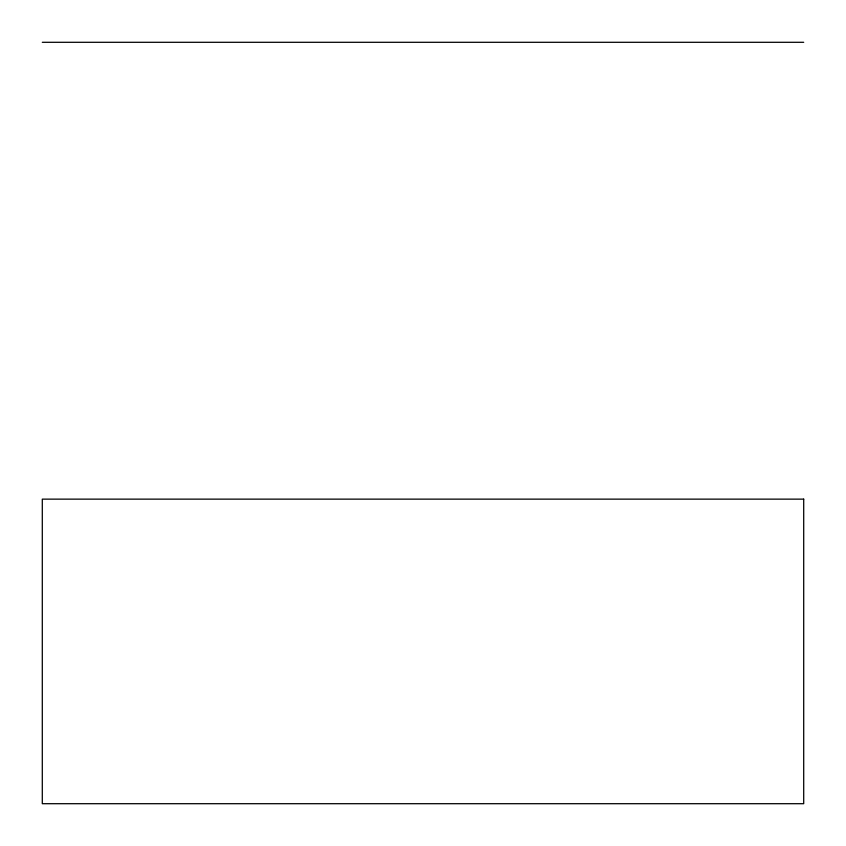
<?xml version="1.0" encoding="UTF-8"?>
<svg xmlns="http://www.w3.org/2000/svg" width="846" height="846" viewBox="0 0 846 846"><rect width="100%" height="100%" fill="white"/><g stroke="black" fill="none" stroke-linecap="round" stroke-linejoin="round"><path stroke-width="1.27" d="M42.3 42.3L803.7 42.3M803.7 499.14L42.3 499.14L42.3 803.7L803.7 803.7L803.7 499.14"/></g></svg>
